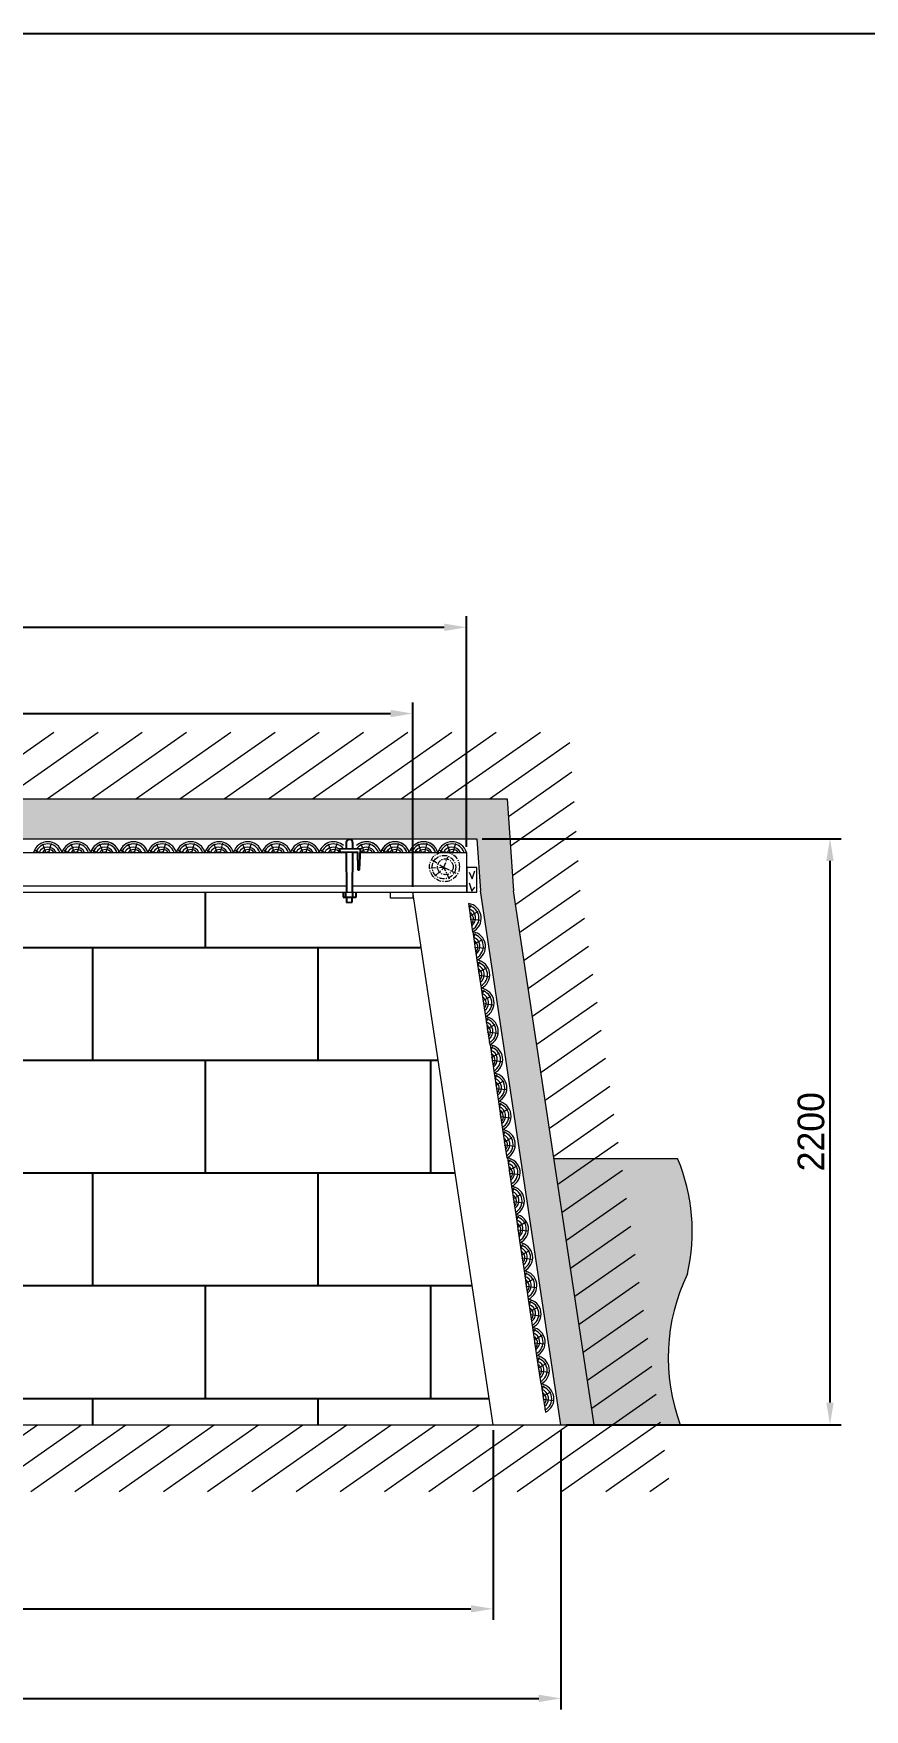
# Model space of a CAD drawing. Header units: millimetres. Extents: x 98 to 2594, y -386 to 324.
# Drawn here: x 234.6 to 328.2, y 41.2 to 230 of the extents above; entities that cross this region are included whole.
import ezdxf

# ---------------------------------------------------------------- set-up
doc = ezdxf.new("R2010")
doc.units = ezdxf.units.MM
doc.linetypes.add('ACAD_ISO10W100', pattern=[18, 12, -3, 0, -3])
doc.dimstyles.new('ISO-25', dxfattribs={"dimtxt": 2.5, "dimasz": 2.5, "dimexe": 1.25, "dimexo": 0.625, "dimtad": 1, "dimtxsty": 'Standard', "dimcen": 2.5, "dimadec": 0, "dimazin": 0, "dimtfac": 1, "dimtmove": 0, "dimatfit": 3, "dimfxl": 0, "dimarcsym": 0})

# ---------------------------------------------------------------- blocks, each defined once
blk = doc.blocks.new('*D17')
at = {"color": 0, "lineweight": -2}
for p, q in [((163.411494376769, 138.3606402010205), (163.411494376769, 164.3510195237659)), ((283.411494376769, 138.3606402010225), (283.411494376769, 164.3510195237659)), ((165.911494376769, 163.1010195237659), (280.911494376769, 163.1010195237659))]:
    blk.add_line(p, q, dxfattribs=at)
at = {"color": 0}
for points in [[(165.911494376769, 163.5176861904326), (165.911494376769, 162.6843528570992), (163.411494376769, 163.1010195237659)], [(280.911494376769, 163.5176861904326), (280.911494376769, 162.6843528570992), (283.411494376769, 163.1010195237659)]]:
    blk.add_solid(points, dxfattribs=at)
at = {"layer": 'Defpoints', "color": 0}
for p in [(283.411494376769, 163.1010195237659), (163.411494376769, 137.7356402010205), (283.411494376769, 137.7356402010225)]:
    blk.add_point(p, dxfattribs=at)
at = {"color": 0, "lineweight": 0, "insert": (223.411494376769, 165.2260195237659), "char_height": 3, "attachment_point": 5}
blk.add_mtext('1600', dxfattribs=at)
blk = doc.blocks.new('*D19')
at = {"color": 0, "lineweight": -2}
for p, q in [((160.4095547575434, 72.61064020102253), (160.4095547575434, 51.24588396963941)), ((286.4134339959974, 72.61064020102253), (286.4134339959974, 51.24588396963941)), ((162.9095547575434, 52.49588396963941), (283.9134339959974, 52.49588396963941))]:
    blk.add_line(p, q, dxfattribs=at)
at = {"color": 0}
for points in [[(162.9095547575434, 52.91255063630607), (162.9095547575434, 52.07921730297274), (160.4095547575434, 52.49588396963941)], [(283.9134339959974, 52.91255063630607), (283.9134339959974, 52.07921730297274), (286.4134339959974, 52.49588396963941)]]:
    blk.add_solid(points, dxfattribs=at)
at = {"layer": 'Defpoints', "color": 0}
for p in [(160.4095547575434, 73.23564020102253), (286.4134339959974, 73.23564020102253), (286.4134339959974, 52.49588396963941)]:
    blk.add_point(p, dxfattribs=at)
at = {"color": 0, "lineweight": 0, "insert": (223.411494376769, 54.62088396963941), "char_height": 3, "attachment_point": 5}
blk.add_mtext('1500', dxfattribs=at)
blk = doc.blocks.new('*D20')
at = {"color": 0, "lineweight": -2}
for p, q in [((154.3417612892117, 72.61064020102253), (154.3417612892117, 41.15468262469267)), ((294.0481250062585, 72.61064020102253), (294.0481250062585, 41.15468262469267)), ((156.8417612892117, 42.40468262469267), (291.5481250062585, 42.40468262469267))]:
    blk.add_line(p, q, dxfattribs=at)
at = {"color": 0}
for points in [[(156.8417612892117, 42.82134929135933), (156.8417612892117, 41.988015958026), (154.3417612892117, 42.40468262469267)], [(291.5481250062585, 42.82134929135933), (291.5481250062585, 41.988015958026), (294.0481250062585, 42.40468262469267)]]:
    blk.add_solid(points, dxfattribs=at)
at = {"layer": 'Defpoints', "color": 0}
for p in [(154.3417612892117, 73.23564020102253), (294.0481250062585, 73.23564020102253), (294.0481250062585, 42.40468262469267)]:
    blk.add_point(p, dxfattribs=at)
at = {"color": 0, "lineweight": 0, "insert": (224.1949431477351, 44.52968262469267), "char_height": 3, "attachment_point": 5}
blk.add_mtext('1800', dxfattribs=at)
blk = doc.blocks.new('*D21')
at = {"color": 0, "lineweight": -2}
for p, q in [((169.4545399665358, 133.8606402010225), (169.4545399665358, 154.6315083166076)), ((171.9545399665358, 153.3815083166076), (274.868448787005, 153.3815083166076)), ((277.368448787005, 133.8606402010225), (277.368448787005, 154.6315083166076))]:
    blk.add_line(p, q, dxfattribs=at)
at = {"color": 0}
for points in [[(171.9545399665358, 153.7981749832742), (171.9545399665358, 152.9648416499409), (169.4545399665358, 153.3815083166076)], [(274.868448787005, 153.7981749832742), (274.868448787005, 152.9648416499409), (277.368448787005, 153.3815083166076)]]:
    blk.add_solid(points, dxfattribs=at)
at = {"layer": 'Defpoints', "color": 0}
for p in [(277.368448787005, 153.3815083166076), (169.4545399665358, 133.2356402010225), (277.368448787005, 133.2356402010225)]:
    blk.add_point(p, dxfattribs=at)
at = {"color": 0, "lineweight": 0, "insert": (223.411494376769, 155.5065083166076), "char_height": 3, "attachment_point": 5}
blk.add_mtext('1400', dxfattribs=at)
blk = doc.blocks.new('*D23')
at = {"color": 0, "lineweight": -2, "ltscale": 10}
for p, q in [((285.1939117173551, 139.2827678226272), (325.612381667439, 139.2827678226272)), ((324.3623816674389, 75.73564020102253), (324.362381667439, 136.7827678226272)), ((294.6731250062585, 73.23564020102253), (325.6123816674389, 73.23564020102253))]:
    blk.add_line(p, q, dxfattribs=at)
at = {"color": 0, "ltscale": 10}
for points in [[(323.9457150007723, 136.7827678226272), (324.7790483341057, 136.7827678226272), (324.362381667439, 139.2827678226272)], [(323.9457150007722, 75.73564020102253), (324.7790483341056, 75.73564020102253), (324.3623816674389, 73.23564020102253)]]:
    blk.add_solid(points, dxfattribs=at)
at = {"layer": 'Defpoints', "color": 0, "ltscale": 10}
for p in [(284.5689117173551, 139.2827678226272), (324.362381667439, 139.2827678226272), (294.0481250062585, 73.23564020102253)]:
    blk.add_point(p, dxfattribs=at)
at = {"color": 0, "lineweight": 0, "ltscale": 10, "insert": (322.2373816674389, 106.2592040118249), "char_height": 3, "attachment_point": 5, "rotation": 90}
blk.add_mtext('2200', dxfattribs=at)

msp = doc.modelspace()

# ---------------------------------------------------------------- hatches: boundary and pattern name
at = {"lineweight": 0}
h = msp.add_hatch(dxfattribs=at)
h.set_pattern_fill('LINE', scale=0.9000000000000001, angle=35, style=0)
h.set_pattern_definition([(35, (-4879.087583888451, 2282.942371861825), (-1.638994666873114, 2.340726966555794), [])])
h.paths.add_polyline_path([(149.0166786905256, 73.23564020102253), (297.7981250062585, 73.23564020102253), (288.7256374374465, 133.418077380398), (288.006829475602, 143.7827678226272), (158.0891662593376, 143.7827678226279), (158.0891662593376, 133.418077380398)], flags=16)
h.paths.add_polyline_path([(140.386055539404, 65.73564020102185), (306.4287481573829, 65.73564020102253), (296.2256374374465, 133.418077380398), (294.9866924060098, 151.2827678226272), (150.5891662593376, 151.2827678226272), (150.5891662593376, 133.418077380398)])
at = {"lineweight": 15}
h = msp.add_hatch(dxfattribs=at)
h.set_pattern_fill('GRAVEL', scale=0.3, style=0)
h.set_pattern_definition([(228.0128, (-4873.601183888451, 2290.562371861825), (-60.96005179768804, -68.58008426853773), [1.025163, -101.4915]), (184.9697, (-4874.286983888453, 2289.800371861825), (91.44014791853738, 7.619946226162375), [1.759215, -174.162]), (132.5104, (-4876.039583888452, 2289.647971861825), (76.19994455499508, -83.82008187738124), [1.240446, -122.8041]), (267.2737, (-4879.011383888452, 2287.742971861825), (7.61996691248452, 152.3999509600993), [1.602015, -158.5992]), (292.8337, (-4879.087583888451, 2286.142771861825), (-38.10010816650572, 91.44005199015336), [1.570902, -155.5194]), (357.2737, (-4878.477983888451, 2284.694971861825), (-152.3999509600993, 7.619966912484526), [1.602015, -158.5992]), (37.6942, (-4876.877783888453, 2284.618771861825), (-99.0600625837198, -76.19993207095467), [2.118582, -209.7393000000001]), (72.2553, (-4875.201383888452, 2285.914171861825), (53.34010669640159, 167.6400486181092), [2.000160000000001, -198.0159]), (121.4296, (-4874.591783888452, 2287.819171861825), (-60.96001570579345, 99.05988347991808), [1.607439000000001, -159.1365000000001]), (175.2364, (-4875.429983888453, 2289.190771861825), (83.81993415916337, -7.619928488163469), [1.835138999999997, -89.92169999999986]), (222.3974, (-4877.258783888452, 2289.343171861825), (-91.44000275171913, -83.8198909519109), [2.373234, -234.9504000000001]), (138.8141, (-4871.467583888452, 2287.666771861825), (-53.33996602267422, 45.71992967137202), [0.8100150000000002, -80.1918]), (171.4692, (-4872.077183888452, 2288.200171861825), (99.05984878677421, -15.2400384001371), [1.541045999999998, -152.5637999999997]), (225, (-4873.601183888451, 2288.428771861826), (-1.598721155460226e-15, -7.619994806100593), [1.077627, -9.69867]), (203.1986, (-4874.134583888452, 2289.343171861825), (38.1001284767725, 15.24006682291879), [0.5803230000000001, -57.45179999999999]), (291.8014, (-4874.667983888452, 2289.114571861825), (-7.620005345683528, 22.86001472619559), [0.820698, -40.21440000000001]), (30.9638, (-4874.363183888452, 2288.352571861825), (22.85997586442468, 15.24001187598166), [1.332959999999998, -43.09889999999994]), (161.5651, (-4873.220183888452, 2289.038371861825), (15.24000695454295, -7.619988667395231), [0.9638610000000003, -23.1327]), (16.38950000000001, (-4879.087583888451, 2289.114571861825), (76.20004204190806, 22.85995244990341), [1.350264000000001, -133.6764]), (70.3462, (-4877.792183888452, 2289.495571861825), (-30.47991506602953, -83.81988146563502), [1.132797, -112.1466]), (293.1986, (-4873.220183888452, 2290.562371861825), (-15.24006682291879, 38.1001284767725), [1.16064, -56.87160000000001]), (343.6105, (-4872.762983888451, 2289.495571861825), (-76.20004204190805, 22.85995244990344), [1.350263999999998, -133.6763999999998]), (339.444, (-4879.087583888451, 2284.390171861825), (-38.10004729276774, 15.23998150815042), [1.302105, -63.80310000000001]), (294.7751, (-4877.868383888452, 2283.932971861825), (-38.09991121088052, 83.81996107847002), [1.091015999999998, -108.0107999999998]), (66.80140000000002, (-4873.143983888453, 2282.942371861825), (15.2400668229188, 38.1001284767725), [1.16064, -56.8716]), (17.35400000000001, (-4872.686783888454, 2284.009171861825), (-99.06000534557988, -30.4799540268169), [1.277349, -126.4572]), (69.444, (-4876.877783888453, 2282.942371861825), (-15.23998150815043, -38.10004729276773), [0.651054, -64.45440000000002]), (101.3098999999999, (-4873.601183888451, 2282.942371861825), (-7.619962388662046, 30.47990238270787), [0.3885449999999996, -38.46599999999997]), (165.9638, (-4873.677383888451, 2283.323371861824), (22.86001606409152, -7.619986812370925), [1.570902, -29.84715]), (186.0090000000001, (-4875.201383888452, 2283.704371861825), (76.19988763328385, 7.619982205643575), [1.455801, -144.1242]), (303.6901, (-4874.363183888452, 2287.666771861825), (-7.620002613921699, 15.23998529769552), [1.098972, -26.37534]), (353.1572, (-4873.753583888452, 2286.752371861824), (129.5400535699303, -15.24006825496452), [1.918671, -189.948]), (60.94540000000001, (-4871.848583888452, 2286.523771861825), (-30.47992909748727, -53.33987283250238), [0.7845240000000002, -77.66820000000001]), (90, (-4871.467583888452, 2287.209571861825), (-7.620000000000001, 7.620000000000001), [0.4572000000000001, -7.162800000000001]), (120.2564, (-4875.353783888453, 2283.932971861825), (30.47993540050834, -53.33997309743269), [1.058601, -104.8017]), (48.01279999999999, (-4875.887183888452, 2284.847371861825), (60.96005179768804, 68.58008426853775), [2.050329000000001, -100.4664]), (0, (-4874.515583888453, 2286.371371861825), (7.620000000000001, 7.620000000000001), [1.9812, -5.6388]), (325.3048, (-4872.534383888453, 2286.371371861825), (-76.19986797286109, 53.3400050714543), [1.20483, -119.2779]), (254.0546, (-4871.543783888452, 2285.685571861825), (-7.620019439104425, -30.48007260961089), [1.109487, -54.3651]), (207.646, (-4871.848583888452, 2284.618771861825), (-144.7799491470682, -76.20004792417018), [1.806435, -178.8375]), (175.4261, (-4873.448783888452, 2283.780571861825), (-99.06002281424253, 7.619963133658386), [1.911086999999997, -189.1973999999997]), (175.4261, (-4873.448783888452, 2283.780571861825), (-99.06002281424253, 7.619963133658386), [1.911086999999997, -189.1973999999997])])
h.paths.add_polyline_path([(161.8391662593376, 139.2827678226272), (284.5689117173551, 139.2827678226272), (284.9756374374465, 133.418077380398), (294.0481250062585, 73.23564020102253), (297.7981250062585, 73.23564020102253), (288.7256374374465, 133.418077380398), (288.006829475602, 143.7827678226272), (158.0891662593376, 143.7827678226279), (158.0891662593376, 133.418077380398), (149.0166786905256, 73.23564020102253), (152.7666786905256, 73.23564020102253), (161.8391662593376, 133.418077380398)])
h = msp.add_hatch()
h.set_pattern_fill('BRICK', color=256, scale=2, style=0)
h.set_pattern_definition([(0, (0, 0), (0, 12.7), []), (90, (0, 0), (-25.4, 1.555250069354419e-15), [12.7, -12.7]), (90, (12.7, 0), (-25.4, 1.555250069354419e-15), [-12.7, 12.7])])
h.paths.add_polyline_path([(277.4697526213428, 132.5636402010418), (274.8484487870046, 132.5636402010419), (274.8484487870046, 133.2356402010225), (270.970743614469, 133.2356402010225), (270.9796699860817, 132.6887186055246), (270.5424059608642, 132.6939346134354), (270.5354773795807, 132.1131035675912), (269.8970861662892, 132.1004771953726), (269.8851934564917, 132.7017743290858), (269.5259318196849, 132.7060598669566), (269.5135909782315, 133.2356402010225), (177.1741382188363, 133.2356402010218), (177.1830645904474, 132.6887186055246), (176.74580056523, 132.6939346134354), (176.7388719839464, 132.1131035675912), (176.100480770655, 132.1004771953726), (176.0885880608574, 132.7017743290858), (175.7293264240506, 132.7060598669566), (175.7169855825972, 133.2356402010225), (171.9745399665362, 133.2356402010225), (171.9745399665362, 132.5636402010418), (169.353236132198, 132.5636402010418), (160.4095547575434, 73.23564020102255), (286.4134339959974, 73.23564020102253)])
at = {"lineweight": 0}
h = msp.add_hatch(color=9, dxfattribs=at)
edge = h.paths.add_edge_path()
edge.add_line((149.0166786905284, 73.23564020102253), (153.5391712950259, 103.2356402010219))
edge.add_line((153.5391712950232, 103.2356402010212), (137.9123913001622, 103.2356402010219))
edge.add_arc((167.1639660568371, 96.0493765230899), 30.12137133986339, 166.1974363859016, 201.384241872578)
edge.add_arc((106.1064448921197, 81.751171712212), 33.17589070144172, -14.873055604448211, 5.735248091928327, ccw=False)
edge.add_line((138.1708402071099, 73.23564020102253), (149.0166786905284, 73.23564020102253))
edge = h.paths.add_edge_path()
edge.add_line((293.275632401761, 103.2356402010219), (297.7981250062585, 73.23564020102253))
edge.add_line((297.7981250062585, 73.23564020102253), (307.4960242028583, 73.23564020102253))
edge.add_arc((327.8009028939887, 80.79413411652581), 21.66607783915297, 154.1696667783989, 200.4177897091878, ccw=False)
edge.add_arc((287.6277284893977, 95.0279319282447), 21.22033886665445, 346.9440633995552, 382.7545985838807)
edge.add_line((307.1964869202393, 103.2356402010219), (293.275632401761, 103.2356402010219))

# ---------------------------------------------------------------- linework, layer by layer
msp.add_line((97.59226898397583, 230.0115401982165), (517.5922689839758, 230.0115401982166))
at = {"color": 7, "lineweight": 0}
for p, q in [((158.0891662593376, 143.7827678226272), (288.006829475602, 143.7827678226272)), ((288.0068294755993, 143.7827678226279), (288.7256374374465, 133.418077380398)), ((294.0481250062585, 73.23564020102253), (284.9756374374465, 133.418077380398)), ((297.7981250062585, 73.23564020102185), (288.7256374374465, 133.418077380398))]:
    msp.add_line(p, q, dxfattribs=at)
at = {"color": 7, "lineweight": 15}
for p, q in [((161.8391662593376, 139.2827678226272), (284.5689117173551, 139.2827678226272)), ((241.3154265574776, 137.9753382526467), (241.7300383557713, 137.7356402010225)), ((242.4725247467322, 137.7356402010225), (242.1137609940051, 138.6801591850797)), ((242.8163941007542, 137.7356402010225), (243.1116916659103, 138.7599562186108)), ((244.6736456959425, 137.8943608599839), (244.9481888446826, 137.7356402010225)), ((245.6906752356244, 137.7356402010225), (245.3319114828782, 138.6801591850797)), ((246.0345445896464, 137.7356402010225), (246.3298421548216, 138.7599562186108)), ((271.9280100799606, 137.7356402010259), (271.5692463272335, 138.6801591850838)), ((272.2718794339826, 137.7356402010259), (272.5671769991386, 138.7599562186149)), ((273.9890623795791, 137.9753382526153), (274.4036741778755, 137.7356402009905)), ((274.4253633573717, 137.9753382526139), (274.8399751556954, 137.7356402009891)), ((275.1461605688364, 137.7356402009905), (274.7873968161093, 138.6801591850483)), ((275.4900299228584, 137.7356402009905), (275.7853274880144, 138.7599562185794)), ((277.2072128684358, 137.9753382526508), (277.6218246667322, 137.7356402010259)), ((277.6435138462257, 137.9753382526487), (278.0581256445494, 137.7356402010246)), ((278.3643110576904, 137.7356402010259), (278.0055473049633, 138.6801591850838)), ((278.7081804117124, 137.7356402010259), (279.0034779768685, 138.7599562186149)), ((284.5689117173551, 139.2827678226272), (284.9756374374465, 133.418077380398)), ((176.8165322422756, 137.7356402010225), (269.9659249348433, 137.7356402010225)), ((234.6471061101929, 137.7356402010205), (237.8652565990824, 137.7356402010205)), ((237.8652565990824, 137.7356402010205), (241.0834070879719, 137.7356402010205)), ((241.0834070879691, 137.7356402010225), (243.9556273202033, 137.7356402010225)), ((241.0834070879664, 137.7356402010225), (244.3015575768559, 137.7356402010225)), ((244.3015575768968, 137.7356402009857), (247.519708065789, 137.7356402009857)), ((244.6689525703305, 137.7356402010225), (247.5197080657508, 137.7356402010225)), ((247.5197080657781, 137.7356402010205), (250.7378585546676, 137.7356402010205)), ((250.7378585546512, 137.7356402010205), (253.9560090435407, 137.7356402010205)), ((253.9560090435407, 137.7356402010205), (257.1741595324302, 137.7356402010205)), ((257.1741595324247, 137.7356402009871), (260.3923100213142, 137.7356402009871)), ((260.3923100213169, 137.7356402009871), (263.6104605102064, 137.7356402009871)), ((263.6104605102282, 137.7356402009871), (266.8286109991177, 137.7356402009871)), ((266.8286109991177, 137.7356402009871), (269.9659249348433, 137.7356402009871)), ((270.6144406497451, 137.7356402010259), (271.1478687374001, 137.7356402010259)), ((270.7197817614033, 137.7356402010225), (271.1478687374001, 137.7356402010225)), ((270.719781761406, 137.7356402010259), (271.1478687374001, 137.7356402010259)), ((271.0785920404132, 137.7974602165893), (271.1474663344197, 137.7576421647436)), ((271.4543934888652, 137.7356402010225), (276.719781761406, 137.7356402010225)), ((271.4543934888652, 137.7356402010259), (273.4111126534317, 137.7356402010259)), ((271.4543934888652, 137.7356402010259), (273.7570429100815, 137.7356402010259)), ((271.4589592131369, 137.8297970293688), (271.6218246668195, 137.7356402010246)), ((273.7570429100706, 137.7356402009905), (276.6292631423075, 137.7356402009905)), ((273.7570429100679, 137.7356402009905), (276.9751933989601, 137.7356402009905)), ((276.719781761406, 137.7356402010225), (283.411494376769, 137.7356402010225)), ((276.9751933989273, 137.7356402010259), (279.8474136311615, 137.7356402010259)), ((276.9751933989246, 137.7356402010259), (280.1933438878141, 137.7356402010259)), ((280.1933438878768, 137.7356402010246), (283.411494376769, 137.7356402010246)), ((282.919363443576, 137.7356402009871), (283.411494376769, 137.7356402009871)), ((283.411494376769, 137.7356402010225), (283.411494376769, 133.2356402010225)), ((176.7637686097078, 133.9856402010225), (269.8550432059219, 133.9856402010225)), ((176.9189835950483, 133.2356402010219), (269.8328668601371, 133.2356402010225)), ((269.8322482873746, 133.2356402010225), (275.0979334251197, 133.2356402010225)), ((270.557771690148, 133.9856402010225), (275.1343014003869, 133.9856402010225)), ((270.7155889906826, 133.2356402010225), (271.2140006037407, 133.2356402010225)), ((274.8484487870046, 132.5636402010418), (274.8484487870046, 133.2356402010225)), ((277.368448787005, 132.5636402010418), (274.8484487870046, 132.5636402010418)), ((275.0979334251197, 133.2356402010225), (283.411494376769, 133.2356402010225)), ((275.1343014003869, 133.9856402010225), (283.411494376769, 133.9856402010225)), ((286.4134339959974, 73.23564020102253), (277.368448787005, 133.2356402010225)), ((277.368448787005, 133.2356402010225), (277.368448787005, 132.5636402010418)), ((283.6358749799874, 131.97415164209), (284.1063347377667, 128.7905750079428)), ((284.1256700366721, 128.7878683441893), (284.5961297944486, 125.6042917100415)), ((284.5961297942495, 125.6042917114924), (285.066589552026, 122.4207150773452)), ((285.0859248509314, 122.418008413591), (285.5563846087107, 119.2344317794439)), ((285.5563846085088, 119.2344317808947), (286.0268443662881, 116.0508551467476)), ((286.0654798605356, 116.045674678634), (286.5359396183121, 112.8620980444869)), ((286.5359396181129, 112.8620980459411), (287.0063993758895, 109.678521411794)), ((287.0063993759577, 109.6785214117926), (287.4768591337343, 106.4949447776455)), ((287.4768591335351, 106.4949447790964), (287.9473188913116, 103.3113681449493)), ((288.0244508274627, 103.30192961336), (288.494910585242, 100.1183529792129)), ((293.275632401761, 103.2356402010219), (307.1964869202393, 103.2356402010219)), ((288.4949105850401, 100.1183529806603), (288.9653703428194, 96.93477634651322)), ((288.9653703428958, 96.93477634653505), (289.4358301006778, 93.75119971239064)), ((289.4358301004731, 93.7511997138347), (289.9062898582551, 90.56762307969166)), ((289.9062898583152, 90.56762307972508), (290.3767496160972, 87.38404644558068)), ((290.3767496158925, 87.38404644702882), (290.8472093736746, 84.20046981288442)), ((290.8472093737319, 84.20046981291443), (291.3176691315139, 81.01689317877072)), ((291.3176691313092, 81.01689318021818), (291.7881288890912, 77.83331654607514)), ((291.826764383306, 77.82813607800381), (292.2972241410853, 74.64455944386009)), ((138.1708402071099, 73.23564020102253), (307.4960242028583, 73.23564020102253))]:
    msp.add_line(p, q, dxfattribs=at)
at = {"color": 7}
for p, q in [((271.4727800654382, 138.1148180994223), (269.0996326957929, 138.1311003721451)), ((269.0996326957929, 138.1311003721451), (269.1370263808212, 137.7789140371694)), ((269.8673424734961, 138.8879609362125), (269.8708368116713, 138.0723638421973)), ((270.591363702224, 138.8434708839386), (270.5864758799371, 138.0772738745986)), ((271.3584244323001, 135.7565145583355), (271.4727800654382, 138.1148180994223)), ((269.1370263808212, 137.7789140371694), (271.1467261823727, 137.798111045993)), ((269.8722362391363, 137.7457300370015), (269.891545889006, 133.2387551725569)), ((270.5843174612246, 137.7389281109163), (270.5555895091002, 133.2356402010225)), ((271.1467261823727, 137.798111045993), (271.1835455105365, 135.7849611411286)), ((271.1835455105365, 135.7849611411286), (271.3584244323001, 135.7565145583355)), ((269.5136621111433, 133.2325876870316), (269.525931819685, 132.7060598669566)), ((269.525931819685, 132.7060598669566), (270.9796699860817, 132.6887186055246)), ((269.8256484453677, 132.7017743290785), (269.8320008778819, 133.2387551725569)), ((269.8851934564918, 132.7017743290785), (269.8970861662892, 132.1004771953726)), ((270.5354773795807, 132.1131035675912), (270.542405960864, 132.6939346134159)), ((270.6088596345517, 132.6931419049758), (270.6000054561673, 133.2356402010225)), ((270.9796699860817, 132.6887186055246), (270.970743614469, 133.2356402010225)), ((269.8970861662892, 132.1004771953726), (270.5354773795807, 132.1131035675912))]:
    msp.add_line(p, q, dxfattribs=at)
at = {"color": 7, "linetype": 'ACAD_ISO10W100', "lineweight": 0, "ltscale": 0.05}
for p, q in [((279.3924104545122, 135.9936819947188), (280.8740448372482, 136.0529146090594)), ((280.9135579712047, 135.9739344194368), (279.570211238819, 136.8821914328355)), ((279.8862996735006, 135.1051725565831), (280.9135579712047, 136.0331670338155)), ((280.8740448372482, 136.0529146090594), (281.3284209222393, 137.2375972303632)), ((280.9135579712047, 136.0331670338155), (282.2173915696121, 135.3815981644889)), ((281.5062217065679, 134.7300292951807), (280.9135579712047, 135.9739344194368))]:
    msp.add_line(p, q, dxfattribs=at)
at = {"color": 7, "lineweight": 15}
for points in [[(234.8791255796823, 137.9753382526453), (235.293737378006, 137.7356402010205)], [(236.0362237689478, 137.7356402010205), (235.6774600162071, 138.6801591850708)], [(236.380093122978, 137.7356402010205), (236.6753906881368, 138.7599562186026)], [(238.0972760685718, 137.9753382526453), (238.5118878668954, 137.7356402010205)], [(239.2543742578373, 137.7356402010205), (238.8956105050966, 138.6801591850708)], [(239.5982436118702, 137.7356402010205), (239.8935411770262, 138.7599562186026)], [(241.3154265574558, 137.9753382526467), (241.7300383557795, 137.7356402010225)], [(242.4725247467213, 137.7356402010225), (242.1137609939806, 138.6801591850729)], [(242.8163941007515, 137.7356402010225), (243.1116916659103, 138.7599562186047)], [(244.5335770463862, 137.9753382526098), (244.9481888447099, 137.7356402009857)], [(245.6906752356545, 137.7356402009857), (245.3319114829137, 138.680159185036)], [(246.0345445896846, 137.7356402009857), (246.3298421548407, 138.7599562185678)], [(247.7517275352675, 137.9753382526453), (248.1663393335912, 137.7356402010205)], [(248.908825724533, 137.7356402010205), (248.5500619717923, 138.6801591850708)], [(249.2526950785659, 137.7356402010205), (249.547992643722, 138.7599562186026)], [(250.9698780241406, 137.9753382526453), (251.3844898224643, 137.7356402010205)], [(252.1269762134061, 137.7356402010205), (251.7682124606654, 138.6801591850708)], [(252.470845567439, 137.7356402010205), (252.7661431325951, 138.7599562186026)], [(254.1880285130301, 137.9753382526453), (254.6026403113538, 137.7356402010205)], [(255.3451267022956, 137.7356402010205), (254.9863629495549, 138.6801591850708)], [(255.6889960563285, 137.7356402010205), (255.9842936214845, 138.7599562186026)], [(257.4061790019141, 137.9753382526119), (257.8207908002378, 137.7356402009871)], [(258.5632771911796, 137.7356402009871), (258.2045134384389, 138.6801591850374)], [(258.9071465452125, 137.7356402009871), (259.2024441103686, 138.7599562185699)], [(260.6243294908063, 137.9753382526119), (261.03894128913, 137.7356402009871)], [(261.7814276800746, 137.7356402009871), (261.4226639273311, 138.6801591850374)], [(262.1252970341047, 137.7356402009871), (262.4205945992608, 138.7599562185699)], [(263.8424799797176, 137.9753382526119), (264.2570917780413, 137.7356402009871)], [(264.9995781689859, 137.7356402009871), (264.6408144162424, 138.6801591850374)], [(265.343447523016, 137.7356402009871), (265.6387450881721, 138.7599562185699)], [(267.0606304686098, 137.9753382526119), (267.4752422669335, 137.7356402009871)], [(268.2177286578753, 137.7356402009871), (267.8589649051346, 138.6801591850374)], [(268.5615980119055, 137.7356402009871), (268.8568955770616, 138.7599562185699)], [(271.9280100799497, 137.7356402010259), (271.5692463272062, 138.6801591850763)], [(272.2718794339798, 137.7356402010259), (272.5671769991359, 138.7599562186087)], [(273.98906237956, 137.9753382526153), (274.4036741778837, 137.7356402009905)], [(275.1461605688255, 137.7356402009905), (274.7873968160848, 138.6801591850415)], [(275.4900299228557, 137.7356402009905), (275.7853274880117, 138.7599562185733)], [(277.207212868414, 137.9753382526508), (277.6218246667377, 137.7356402010259)], [(278.3643110576795, 137.7356402010259), (278.0055473049388, 138.6801591850763)], [(278.7081804117124, 137.7356402010259), (279.0034779768685, 138.7599562186087)], [(280.4253633573662, 137.9753382526487), (280.8399751556899, 137.7356402010246)], [(281.5824615466345, 137.7356402010246), (281.2236977938937, 138.6801591850749)], [(281.9263309006647, 137.7356402010246), (282.2216284658207, 138.7599562186067)], [(283.7119023721934, 135.49484882037), (284.0471183850577, 134.7577423200098), (284.3376475397254, 135.6512096125002)], [(283.7342458012918, 134.2886699834794), (284.0247749559567, 133.3728640007055), (284.359990968821, 133.8195976469503)], [(283.9069166676973, 131.779666183254), (283.7304056710382, 131.3344673879737)], [(283.8389493730347, 130.5999578199642), (284.7208735309305, 131.092945975226)], [(283.8892194562868, 130.259782789471), (284.945700243079, 130.1174019515918)], [(284.3967117243792, 128.5933828853526), (284.2202007277228, 128.1481840900724)], [(284.3287444297166, 127.4136745220635), (285.2106685876124, 127.9066626773247)], [(284.3790145129715, 127.0734994915697), (285.4354952997637, 126.9311186536904)], [(284.8671714819566, 125.4098062526571), (284.6906604852975, 124.9646074573761)], [(284.799204187294, 124.2300978893666), (285.6811283451925, 124.7230860446284)], [(284.8494742705489, 123.8899228588734), (285.9059550573411, 123.7475420209948)], [(285.3569665386385, 122.2235229547557), (285.1804555419822, 121.7783241594748)], [(285.2889992439787, 121.0438145914652), (286.1709234018745, 121.5368027467271)], [(285.3392693272335, 120.7036395609728), (286.3957501140258, 120.5612587230928)], [(285.8274262962186, 119.0399463220594), (285.6509152995595, 118.5947475267778)], [(285.759459001556, 117.8602379587689), (286.6413831594518, 118.3532261140308)], [(285.8097290848109, 117.5200629282765), (286.8662098716031, 117.3776820903965)], [(286.3365215482427, 115.851189219798), (286.1600105515836, 115.4059904245178)], [(286.2685542535801, 114.6714808565082), (287.1504784114786, 115.1644690117701)], [(286.318824336835, 114.3313058260151), (287.3753051236272, 114.1889249881358)], [(286.80698130582, 112.6676125871059), (286.630470309161, 112.2224137918249)], [(286.7390140111575, 111.4879042238153), (287.620938169056, 111.9808923790772)], [(286.7892840944123, 111.1477291933222), (287.8457648812046, 111.0053483554436)], [(287.2774410636648, 109.4840359529567), (287.1009300670084, 109.0388371576764)], [(287.2094737690049, 108.3043275896669), (288.0913979269008, 108.7973157449287)], [(287.2597438522571, 107.9641525591737), (288.3162246390493, 107.8217717212945)], [(287.7479008212449, 106.3004593202611), (287.5713898245858, 105.8552605249802)], [(287.6799335265823, 105.1207509569706), (288.5618576844781, 105.6137391122325)], [(287.7302036098345, 104.7805759264775), (288.7866843966267, 104.6381950885982)], [(288.2954925151726, 103.107444154524), (288.1189815185135, 102.6622453592438)], [(288.22752522051, 101.9277357912342), (289.1094493784058, 102.4207239464961)], [(288.2777953037648, 101.5875607607411), (289.3342760905571, 101.4451799228618)], [(288.7659522727499, 99.92386752182506), (288.5894412760908, 99.47866872654413)], [(288.6979849780873, 98.74415915853456), (289.5799091359859, 99.23714731379641)], [(288.7482550613422, 98.40398412804143), (289.8047358481344, 98.26160329016216)], [(289.2364120306083, 96.74029088769908), (289.0599010339492, 96.29509209241883)], [(289.168444735943, 95.56058252440857), (290.0503688938416, 96.05357067967111)], [(289.2187148192006, 95.22040749391613), (290.2751956059956, 95.07802665604027)], [(289.7068717881857, 93.5567142549994), (289.5303607915266, 93.11151545971848)], [(289.6389044935204, 92.3770058917089), (290.5208286514189, 92.86999404697076)], [(289.689174576778, 92.03683086121646), (290.745655363573, 91.8944500233406)], [(290.1773315460277, 90.37313762088843), (290.0008205493687, 89.92793882560818)], [(290.1093642513597, 89.19342925759861), (290.991288409261, 89.68641741286046)], [(290.1596343346173, 88.85325422710548), (291.216115121415, 88.7108733892303)], [(290.6477913036051, 87.18956098819285), (290.471280306946, 86.74436219291192)], [(290.5798240089371, 86.00985262490303), (291.4617481668383, 86.50284078016489)], [(290.6300940921974, 85.6696775944099), (291.6865748789924, 85.52729675653404)], [(291.1182510614444, 84.00598435407915), (290.9417400647853, 83.56078555879822)], [(291.0502837667791, 82.82627599078933), (291.9322079246776, 83.3192641460505)], [(291.1005538500367, 82.48610096029552), (292.1570346368317, 82.34372012242034)], [(291.5887108190218, 80.8224077213822), (291.4121998223627, 80.37720892610196)], [(291.5207435243565, 79.64269935809239), (292.4026676822577, 80.13568751335424)], [(291.5710136076141, 79.30252432759926), (292.627494394409, 79.16014348972408)], [(292.0978060710186, 77.63365061916988), (291.9212950743595, 77.188451823891)], [(292.0298387763505, 76.45394225588143), (292.9117629342518, 76.94693041114124)], [(292.0801088596054, 76.1137672253883), (293.1365896464031, 75.97138638751107)]]:
    msp.add_lwpolyline(points, dxfattribs=at)
msp.add_lwpolyline([(284.583473692097, 136.0309372277522), (283.4437166466214, 136.0309372277522), (283.4437166466214, 133.2388418988594), (284.583473692097, 133.2388418988594)], close=True, dxfattribs=at)
at = {"color": 7, "linetype": 'ACAD_ISO10W100', "lineweight": 0, "ltscale": 0.05}
for centre, radius in [((280.9357186004354, 136.1150087512074), 1.68), ((280.8740448372482, 136.0726621843216), 1.322895425270254), ((281.032097373115, 136.112147223419), 0.8885094381295493)]:
    msp.add_circle(centre, radius, dxfattribs=at)
at = {"color": 7, "lineweight": 15}
for centre, radius, start, end in [((236.2561813546363, 137.2526527708444), 1.68, 16.70789613032382, 163.2921038696762), ((236.2561813546363, 137.2526527708444), 1.431680948094581, 19.71592301915902, 160.284076980841), ((236.222999490602, 137.2439148984763), 1.077183214951947, 27.16096028555996, 152.83903971444), ((236.3028312507522, 137.2439148984763), 0.811210156006564, 37.31255219471586, 142.6874478052841), ((239.4743318435285, 137.2526527708444), 1.68, 16.70789613032382, 163.2921038696762), ((239.4743318435285, 137.2526527708444), 1.431680948094581, 19.71592301915902, 160.284076980841), ((239.4411499794915, 137.2439148984763), 1.077183214951947, 27.16096028555996, 152.83903971444), ((239.5209817396417, 137.2439148984763), 0.811210156006564, 37.31255219471586, 142.6874478052841), ((242.6924823324234, 137.2526527708621), 1.68, 40.76493410755386, 163.2921038696762), ((242.6924823324098, 137.2526527708465), 1.68, 16.70789613032382, 163.2921038696762), ((242.6924823324234, 137.2526527708621), 1.431680948094581, 27.84177782411968, 160.284076980841), ((242.6924823324098, 137.2526527708465), 1.431680948094581, 19.71592301915902, 160.284076980841), ((242.6593004683891, 137.2439148984749), 1.077183214951947, 27.16096028555996, 152.83903971444), ((242.6593004683755, 137.2439148984784), 1.077183214951947, 27.16096028555996, 152.83903971444), ((242.7391322285093, 137.2439148984749), 0.811210156006564, 37.31255219471586, 142.6874478052841), ((242.7391322285257, 137.2439148984784), 0.811210156006564, 37.31255219471586, 142.6874478052841), ((245.9106328213429, 137.2526527708096), 1.68, 16.70789613032382, 163.2921038696762), ((245.9106328213429, 137.2526527708096), 1.431680948094581, 19.71592301915902, 160.284076980841), ((245.9106328213156, 137.2526527708621), 1.431680948094581, 19.71592301915902, 149.5746366613008), ((245.9106328213156, 137.2526527708621), 1.68, 16.70789613032382, 136.6607496631298), ((245.8774509572622, 137.2439148984749), 1.077183214951947, 27.16096028555996, 152.83903971444), ((245.8774509573086, 137.2439148984415), 1.077183214951947, 27.16096028555996, 152.83903971444), ((245.9572827174206, 137.2439148984749), 0.811210156006564, 37.31255219471586, 142.6874478052841), ((245.9572827174561, 137.2439148984415), 0.811210156006564, 37.31255219471586, 142.6874478052841), ((249.1287833102215, 137.2526527708444), 1.68, 16.70789613032382, 163.2921038696762), ((249.1287833102215, 137.2526527708444), 1.431680948094581, 19.71592301915902, 160.284076980841), ((249.0956014461872, 137.2439148984763), 1.077183214951947, 27.16096028555996, 152.83903971444), ((249.1754332063374, 137.2439148984763), 0.811210156006564, 37.31255219471586, 142.6874478052841), ((252.3469337990946, 137.2526527708444), 1.68, 16.70789613032382, 163.2921038696762), ((252.3469337990946, 137.2526527708444), 1.431680948094581, 19.71592301915902, 160.284076980841), ((252.3137519350603, 137.2439148984763), 1.077183214951947, 27.16096028555996, 152.83903971444), ((252.3935836952105, 137.2439148984763), 0.811210156006564, 37.31255219471586, 142.6874478052841), ((255.5650842879841, 137.2526527708444), 1.68, 16.70789613032382, 163.2921038696762), ((255.5650842879841, 137.2526527708444), 1.431680948094581, 19.71592301915902, 160.284076980841), ((255.5319024239498, 137.2439148984763), 1.077183214951947, 27.16096028555996, 152.83903971444), ((255.6117341841, 137.2439148984763), 0.811210156006564, 37.31255219471586, 142.6874478052841), ((258.7832347768681, 137.252652770811), 1.68, 16.70789613032382, 163.2921038696762), ((258.7832347768681, 137.252652770811), 1.431680948094581, 19.71592301915902, 160.284076980841), ((258.7500529128338, 137.2439148984429), 1.077183214951947, 27.16096028555996, 152.83903971444), ((258.829884672984, 137.2439148984429), 0.811210156006564, 37.31255219471586, 142.6874478052841), ((262.001385265763, 137.252652770811), 1.68, 16.70789613032382, 163.2921038696762), ((262.001385265763, 137.252652770811), 1.431680948094581, 19.71592301915902, 160.284076980841), ((261.9682034017287, 137.2439148984429), 1.077183214951947, 27.16096028555996, 152.83903971444), ((262.0480351618762, 137.2439148984429), 0.811210156006564, 37.31255219471586, 142.6874478052841), ((265.2195357546743, 137.252652770811), 1.68, 16.70789613032382, 163.2921038696762), ((265.2195357546743, 137.252652770811), 1.431680948094581, 19.71592301915902, 160.284076980841), ((265.18635389064, 137.2439148984429), 1.077183214951947, 27.16096028555996, 152.83903971444), ((265.2661856507875, 137.2439148984429), 0.811210156006564, 37.31255219471586, 142.6874478052841), ((268.4376862435638, 137.252652770811), 1.68, 47.84461660075605, 163.2921038696762), ((268.4376862435638, 137.252652770811), 1.431680948094581, 37.68503045989402, 160.284076980841), ((268.4045043795295, 137.2439148984429), 1.077183214951947, 49.28547700650438, 152.83903971444), ((268.4843361396797, 137.2439148984429), 0.811210156006564, 37.31255219471586, 142.6874478052841), ((272.1479676656518, 137.2526527708656), 1.431680948094581, 27.84177782411968, 142.8117960568654), ((272.1479676656381, 137.2526527708499), 1.431680948094581, 19.71592301915902, 142.8117960564492), ((272.1479676656518, 137.2526527708656), 1.68, 40.76493410755386, 132.1977560452458), ((272.1479676656381, 137.2526527708499), 1.68, 16.70789613032382, 132.1977560428064), ((272.1147858016175, 137.2439148984784), 1.077183214951947, 27.16096028555996, 126.6040657067849), ((272.1147858016038, 137.2439148984818), 1.077183214951947, 27.16096028555996, 126.6040657054824), ((272.1946175617377, 137.2439148984784), 0.811210156006564, 37.31255219471586, 142.6874478052841), ((272.1946175617541, 137.2439148984818), 0.811210156006564, 37.31255219471586, 142.6874478052841), ((275.3661181545276, 137.2526527708308), 1.68, 40.76493410755386, 163.2921038696762), ((275.366118154514, 137.2526527708151), 1.68, 16.70789613032382, 163.2921038696762), ((275.3661181545276, 137.2526527708308), 1.431680948094581, 27.84177782411968, 160.284076980841), ((275.366118154514, 137.2526527708151), 1.431680948094581, 19.71592301915902, 160.284076980841), ((275.3329362904933, 137.2439148984429), 1.077183214951947, 27.16096028555996, 152.83903971444), ((275.3329362904797, 137.243914898447), 1.077183214951947, 27.16096028555996, 152.83903971444), ((275.4127680506135, 137.2439148984429), 0.811210156006564, 37.31255219471586, 142.6874478052841), ((275.4127680506299, 137.243914898447), 0.811210156006564, 37.31255219471586, 142.6874478052841), ((278.5842686433816, 137.2526527708656), 1.68, 40.76493410755386, 163.2921038696762), ((278.584268643368, 137.2526527708499), 1.68, 16.70789613032382, 163.2921038696762), ((278.5842686433816, 137.2526527708656), 1.431680948094581, 27.84177782411968, 160.284076980841), ((278.584268643368, 137.2526527708499), 1.431680948094581, 19.71592301915902, 160.284076980841), ((278.5510867793473, 137.2439148984784), 1.077183214951947, 27.16096028555996, 152.83903971444), ((278.5510867793337, 137.2439148984818), 1.077183214951947, 27.16096028555996, 152.83903971444), ((278.6309185394675, 137.2439148984784), 0.811210156006564, 37.31255219471586, 142.6874478052841), ((278.6309185394839, 137.2439148984818), 0.811210156006564, 37.31255219471586, 142.6874478052841), ((281.8024191323229, 137.2526527708485), 1.68, 16.70789613032382, 163.2921038696762), ((281.8024191323229, 137.2526527708485), 1.431680948094581, 19.71592301915902, 160.284076980841), ((281.7692372682886, 137.2439148984804), 1.077183214951947, 27.16096028555996, 152.83903971444), ((281.8490690284361, 137.2439148984804), 0.811210156006564, 37.31255219471586, 142.6874478052841), ((236.2895315690757, 137.2572161093447), 0.5186449070158415, 67.28695266462032, 112.7130473353797), ((239.5076820579652, 137.2572161093447), 0.5186449070158415, 67.28695266462032, 112.7130473353797), ((242.7258325468438, 137.2572161093453), 0.5186449070158415, 67.28695266462032, 112.7130473353797), ((242.7258325468492, 137.257216109346), 0.5186449070158415, 67.28695266462032, 112.7130473353797), ((245.9439830357551, 137.2572161093453), 0.5186449070158415, 67.28695266462032, 112.7130473353797), ((245.9439830357796, 137.2572161093092), 0.5186449070158415, 67.28695266462032, 112.7130473353797), ((249.1621335246609, 137.2572161093447), 0.5186449070158415, 67.28695266462032, 112.7130473353797), ((252.380284013534, 137.2572161093447), 0.5186449070158415, 67.28695266462032, 112.7130473353797), ((255.5984345024235, 137.2572161093447), 0.5186449070158415, 67.28695266462032, 112.7130473353797), ((258.8165849913075, 137.2572161093112), 0.5186449070158415, 67.28695266462032, 112.7130473353797), ((262.0347354801997, 137.2572161093112), 0.5186449070158415, 67.28695266462032, 112.7130473353797), ((265.252885969111, 137.2572161093112), 0.5186449070158415, 67.28695266462032, 112.7130473353797), ((268.4710364580005, 137.2572161093112), 0.5186449070158415, 67.28695266462032, 112.7130473353797), ((272.1479676656518, 137.2526527708656), 1.431680948094581, 157.73867351027, 160.284076980841), ((272.1813178800694, 137.2572161093494), 0.5186449070158415, 67.28695266462032, 112.7130473353797), ((272.1813178800749, 137.2572161093501), 0.5186449070158415, 67.28695266462032, 112.7130473353797), ((275.3994683689452, 137.257216109314), 0.5186449070158415, 67.28695266462032, 112.7130473353797), ((275.3994683689507, 137.2572161093146), 0.5186449070158415, 67.28695266462032, 112.7130473353797), ((278.617618857802, 137.2572161093494), 0.5186449070158415, 67.28695266462032, 112.7130473353797), ((278.6176188578074, 137.2572161093501), 0.5186449070158415, 67.28695266462032, 112.7130473353797), ((281.8357693467597, 137.2572161093481), 0.5186449070158415, 67.28695266462032, 112.7130473353797), ((283.3933063523718, 130.3117556420641), 1.679999999999951, 295.1140617385002, 81.69826947903977), ((283.3933063523718, 130.3117556420641), 1.431680948094539, 298.1220886283494, 78.69024259113381), ((283.3798115148356, 130.3433036352512), 1.077183214951916, 305.5671258944428, 71.24520532488762), ((283.3914820786167, 130.2643295390608), 0.8112101560065401, 315.7187178030838, 61.09361341573126), ((283.4026961157579, 130.2794308341809), 0.5186449070158263, 345.6931182733593, 31.11921294484594), ((283.8831014090538, 127.1254723441627), 1.679999999999951, 295.1140617385002, 81.69826947903977), ((283.8831014090538, 127.1254723441627), 1.431680948094539, 298.1220886283494, 78.69024259113381), ((283.8696065715176, 127.1570203373506), 1.077183214951916, 305.5671258944428, 71.24520532488762), ((283.8812771353014, 127.0780462411587), 0.8112101560065401, 315.7187178030838, 61.09361341573126), ((283.8924911724425, 127.0931475362788), 0.5186449070158263, 345.6931182733593, 31.11921294484594), ((284.3535611666312, 123.9418957114665), 1.679999999999951, 295.1140617385002, 81.69826947903977), ((284.3535611666312, 123.9418957114665), 1.431680948094539, 298.1220886283494, 78.69024259113381), ((284.340066329095, 123.9734437046543), 1.077183214951916, 305.5671258944428, 71.24520532488762), ((284.3517368928788, 123.8944696084625), 0.8112101560065401, 315.7187178030838, 61.09361341573126), ((284.3629509300199, 123.9095709035826), 0.5186449070158263, 345.6931182733593, 31.11921294484594), ((284.8433562233158, 120.7556124135651), 1.679999999999951, 295.1140617385002, 81.69826947903977), ((284.8433562233158, 120.7556124135651), 1.431680948094539, 298.1220886283494, 78.69024259113381), ((284.8298613857769, 120.7871604067529), 1.077183214951916, 305.5671258944428, 71.24520532488762), ((284.8415319495607, 120.7081863105611), 0.8112101560065401, 315.7187178030838, 61.09361341573126), ((284.8527459867018, 120.7232876056819), 0.5186449070158263, 345.6931182733593, 31.11921294484594), ((285.3138159808932, 117.5720357808689), 1.679999999999951, 295.1140617385002, 81.69826947903977), ((285.3138159808932, 117.5720357808689), 1.431680948094539, 298.1220886283494, 78.69024259113381), ((285.300321143357, 117.603583774056), 1.077183214951916, 305.5671258944428, 71.24520532488762), ((285.3119917071381, 117.5246096778656), 0.8112101560065401, 315.7187178030838, 61.09361341573126), ((285.3232057442792, 117.5397109729849), 0.5186449070158263, 345.6931182733593, 31.11921294484594), ((285.8229112329172, 114.3832786786088), 1.679999999999951, 295.1140617385002, 81.69826947903977), ((285.8229112329172, 114.3832786786088), 1.431680948094539, 298.1220886283494, 78.69024259113381), ((285.809416395381, 114.4148266717959), 1.077183214951916, 305.5671258944428, 71.24520532488762), ((285.8210869591649, 114.3358525756041), 0.8112101560065401, 315.7187178030838, 61.09361341573126), ((285.832300996306, 114.3509538707242), 0.5186449070158263, 345.6931182733593, 31.11921294484594), ((286.2933709904946, 111.1997020459153), 1.679999999999951, 295.1140617385002, 81.69826947903977), ((286.2933709904946, 111.1997020459153), 1.431680948094539, 298.1220886283494, 78.69024259113381), ((286.2798761529584, 111.2312500391031), 1.077183214951916, 305.5671258944428, 71.24520532488762), ((286.2915467167422, 111.152275942912), 0.8112101560065401, 315.7187178030838, 61.09361341573126), ((286.3027607538834, 111.1673772380313), 0.5186449070158263, 345.6931182733593, 31.11921294484594), ((286.7638307483421, 108.0161254117668), 1.679999999999951, 295.1140617385002, 81.69826947903977), ((286.7638307483421, 108.0161254117668), 1.431680948094539, 298.1220886283494, 78.69024259113381), ((286.7503359108032, 108.0476734049546), 1.077183214951916, 305.5671258944428, 71.24520532488762), ((286.762006474587, 107.9686993087628), 0.8112101560065401, 315.7187178030838, 61.09361341573126), ((286.7732205117281, 107.9838006038829), 0.5186449070158263, 345.6931182733593, 31.11921294484594), ((287.2342905059195, 104.8325487790705), 1.679999999999951, 295.1140617385002, 81.69826947903977), ((287.2342905059195, 104.8325487790705), 1.431680948094539, 298.1220886283494, 78.69024259113381), ((287.2207956683806, 104.8640967722583), 1.077183214951916, 305.5671258944428, 71.24520532488762), ((287.2324662321644, 104.7851226760665), 0.8112101560065401, 315.7187178030838, 61.09361341573126), ((287.2436802693055, 104.8002239711866), 0.5186449070158263, 345.6931182733593, 31.11921294484594), ((287.7818821998471, 101.6395336133342), 1.679999999999951, 295.1140617385002, 81.69826947903977), ((287.7818821998471, 101.6395336133342), 1.431680948094539, 298.1220886283494, 78.69024259113381), ((287.7683873623109, 101.671081606522), 1.077183214951916, 305.5671258944428, 71.24520532488762), ((287.7800579260947, 101.5921075103308), 0.8112101560065401, 315.7187178030838, 61.09361341573126), ((287.7912719632359, 101.6072088054502), 0.5186449070158263, 345.6931182733593, 31.11921294484594), ((288.2523419574245, 98.45595698063448), 1.679999999999951, 295.1140617385002, 81.69826947903977), ((288.2523419574245, 98.45595698063448), 1.431680948094539, 298.1220886283494, 78.69024259113381), ((288.2388471198883, 98.4875049738223), 1.077183214951916, 305.5671258944428, 71.24520532488762), ((288.2505176836694, 98.40853087763048), 0.8112101560065401, 315.7187178030838, 61.09361341573126), ((288.2617317208133, 98.42363217275056), 0.5186449070158263, 345.6931182733593, 31.11921294484594), ((288.7228017152829, 95.27238034650918), 1.679999999999949, 295.1140617385002, 81.69826947903977), ((288.7228017152829, 95.27238034650918), 1.431680948094538, 298.1220886283494, 78.69024259113381), ((288.7093068777467, 95.303928339697), 1.077183214951914, 305.5671258944428, 71.24520532488762), ((288.7209774415305, 95.22495424350518), 0.8112101560065395, 315.7187178030838, 61.09361341573126), ((288.7321914786662, 95.24005553862457), 0.5186449070158258, 345.6931182733593, 31.11921294484594), ((289.193261472863, 92.08880371380951), 1.679999999999949, 295.1140617385002, 81.69826947903977), ((289.193261472863, 92.08880371380951), 1.431680948094538, 298.1220886283494, 78.69024259113381), ((289.1797666353241, 92.12035170699664), 1.077183214951914, 305.5671258944428, 71.24520532488762), ((289.1914371991079, 92.04137761080551), 0.8112101560065395, 315.7187178030838, 61.09361341573126), ((289.2026512362436, 92.0564789059249), 0.5186449070158258, 345.6931182733593, 31.11921294484594), ((289.6637212307023, 88.90522707969922), 1.679999999999949, 295.1140617385002, 81.69826947903977), ((289.6637212307023, 88.90522707969922), 1.431680948094538, 298.1220886283494, 78.69024259113381), ((289.6502263931634, 88.93677507288635), 1.077183214951914, 305.5671258944428, 71.24520532488762), ((289.6618969569472, 88.85780097669522), 0.8112101560065395, 315.7187178030838, 61.09361341573126), ((289.6731109940856, 88.87290227181529), 0.5186449070158258, 345.6931182733593, 31.11921294484594), ((290.1341809882797, 85.72165044700228), 1.679999999999949, 295.1140617385002, 81.69826947903977), ((290.1341809882797, 85.72165044700228), 1.431680948094538, 298.1220886283494, 78.69024259113381), ((290.1206861507408, 85.75319844019009), 1.077183214951914, 305.5671258944428, 71.24520532488762), ((290.1323567145246, 85.67422434399896), 0.8112101560065395, 315.7187178030838, 61.09361341573126), ((290.143570751663, 85.68932563911903), 0.5186449070158258, 345.6931182733593, 31.11921294484594), ((290.604640746119, 82.53807381288857), 1.679999999999949, 295.1140617385002, 81.69826947903977), ((290.604640746119, 82.53807381288857), 1.431680948094538, 298.1220886283494, 78.69024259113381), ((290.5911459085828, 82.56962180607638), 1.077183214951914, 305.5671258944428, 71.24520532488762), ((290.6028164723666, 82.49064770988525), 0.8112101560065395, 315.7187178030838, 61.09361341573126), ((290.6140305095023, 82.50574900500465), 0.5186449070158258, 345.6931182733593, 31.11921294484594), ((291.0751005036964, 79.35449718019231), 1.679999999999949, 295.1140617385002, 81.69826947903977), ((291.0751005036964, 79.35449718019231), 1.431680948094538, 298.1220886283494, 78.69024259113381), ((291.0616056661602, 79.38604517338013), 1.077183214951914, 305.5671258944428, 71.24520532488762), ((291.073276229944, 79.30707107718831), 0.8112101560065395, 315.7187178030838, 61.09361341573126), ((291.0844902670824, 79.32217237230907), 0.5186449070158258, 345.6931182733593, 31.11921294484594), ((291.5841957556931, 76.16574007798135), 1.67999999999995, 295.1140617385002, 81.69826947903977), ((291.5841957556931, 76.16574007798135), 1.431680948094539, 298.1220886283494, 78.69024259113381), ((291.5707009181515, 76.19728807117053), 1.077183214951915, 305.5671258944428, 71.24520532488762), ((291.5823714819353, 76.1183139749794), 0.8112101560065399, 315.7187178030838, 61.09361341573126), ((291.5935855190764, 76.13341527009811), 0.5186449070158261, 345.6931182733593, 31.11921294484594)]:
    msp.add_arc(centre, radius, start, end, dxfattribs=at)
at = {"color": 7}
msp.add_arc((270.2279639747348, 138.8431097916441), 0.3633999068865457, 0.05693195891311219, 172.9104259524368, dxfattribs=at)
at = {"color": 7, "lineweight": 0}
for centre, radius, start, end in [((287.6277284893977, 95.02793192824606), 21.22033886665451, 346.9440633993364, 22.75459858409336), ((327.8009028939887, 80.79413411652581), 21.66607783915295, 154.1696667785733, 200.4177897098191)]:
    msp.add_arc(centre, radius, start, end, dxfattribs=at)

# ---------------------------------------------------------------- dimensions: what is measured, and where the dimension line sits
for base, p1, p2, text, override, picture, middle in [((283.411494376769, 163.1010195237659), (163.411494376769, 137.7356402010205), (283.411494376769, 137.7356402010225), '1600', {"dimtxt": 3, "dimtad": 2}, '*D17', (223.411494376769, 163.1010195237659)), ((277.368448787005, 153.3815083166076), (169.4545399665358, 133.2356402010225), (277.368448787005, 133.2356402010225), '1400', {"dimtxt": 3, "dimadec": 4}, '*D21', (223.411494376769, 153.3815083166076)), ((294.0481250062585, 42.40468262469267), (154.3417612892117, 73.23564020102253), (294.0481250062585, 73.23564020102253), '1800', {"dimtxt": 3, "dimadec": 4}, '*D20', (224.1949431477351, 42.40468262469267)), ((286.4134339959974, 52.49588396963941), (160.4095547575434, 73.23564020102253), (286.4134339959974, 73.23564020102253), '1500', {"dimtxt": 3, "dimadec": 4}, '*D19', (223.411494376769, 52.49588396963941))]:
    dim = msp.add_linear_dim(base=base, p1=p1, p2=p2, text=text, dimstyle='ISO-25', override=override, dxfattribs=at)
    dim.commit()
    dim.dimension.update_dxf_attribs({"geometry": picture, "text_midpoint": middle, "dimtype": 160})
at = {"color": 7, "lineweight": 0, "ltscale": 10}
dim = msp.add_linear_dim(base=(324.362381667439, 139.2827678226272), p1=(294.0481250062585, 73.23564020102253), p2=(284.5689117173551, 139.2827678226272), angle=90, text='2200', dimstyle='ISO-25', override={"dimtxt": 3, "dimadec": 4}, dxfattribs=at)
dim.commit()
dim.dimension.update_dxf_attribs({"geometry": '*D23', "text_midpoint": (322.2373816674389, 106.2592040118249)})

doc.saveas('drawing.dxf')
